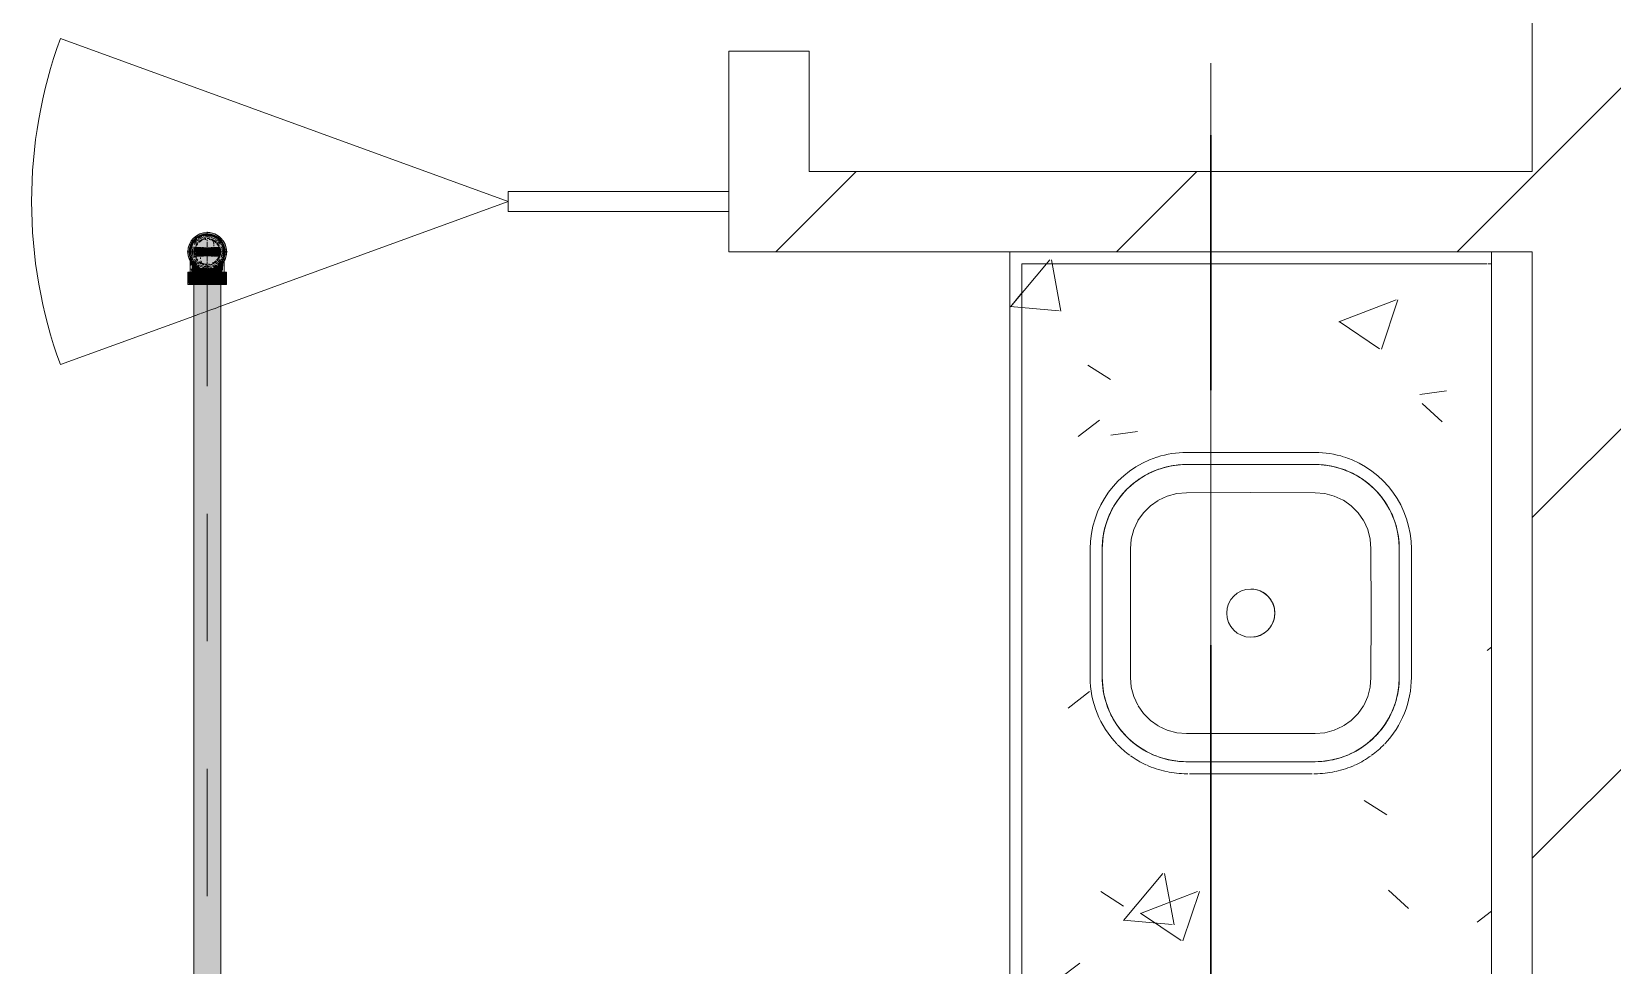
# Model space of a CAD drawing. Header units: millimetres. Extents: x -4000 to 187956, y -58990 to 162485.
# Drawn here: x 4031 to 6000, y 138562 to 139724 of the extents above; entities that cross this region are included whole.
import ezdxf

# ---------------------------------------------------------------- set-up
doc = ezdxf.new("R2010")
doc.units = ezdxf.units.MM
for name, pattern in [('Dash 1_16_', [317.5, 158.75, -158.75]), ('Grid Line', [2222.5, 1270, -317.5, 317.5, -317.5]), ('Grid Line 12_5mm', [2150, 1250, -300, 300, -300])]:
    doc.linetypes.add(name, pattern=pattern)
for name, color, linetype, lineweight in [('A-DOOR', 31, 'Continuous', 13), ('A-WALL', 113, 'Continuous', 13), ('A-WALL-PATT', 111, 'Continuous', 13), ('F-SPRN', 3, 'Continuous', 9), ('P-PIPE', 3, 'Continuous', 9), ('P-PIPE-CNTR', 3, 'Continuous', 9), ('P-SANR-FIXT', 6, 'Continuous', 9), ('S-GRID', 1, 'Continuous', 30)]:
    doc.layers.add(name, color=color, linetype=linetype, lineweight=lineweight)
pattern_1 = [(45, (0, 0), (-212.13203, 212.13203), [])]
pattern_2 = [(140, (138600.2, -5849.8), (63.7558, 728.7365), [76.2, -838.2]), (85, (138600.2, -5849.8), (-764.2276, -140.9716), [60.96, -670.56]), (190.451, (138605.5, -5789.06), (-700.4668, 587.77), [64.76, -712.36]), (136.184, (138397, -5849.8), (168.171, 1084.316), [114.3, -1257.3]), (186.636, (138411, -5759.4), (-989.71, 949.61), [97.14, -1068.54]), (81.184, (138397, -5849.8), (-989.701, 949.621), [91.44, -1005.84]), (111, (138447.8, -5748.2), (409.0606, 606.4579), [76.2, -838.2]), (56, (138447.8, -5748.2), (-736.753, 247.2083), [60.96, -670.56]), (161.451, (138481.9, -5697.65), (-327.6855, 853.6683), [64.76, -712.36]), (127.5, (138600.2, -5849.79), (-338.2201, 12.3547), [33.528, -628.904, 33.528, -1320.292]), (127.5, (138600.2, -5849.79), (-338.2201, 12.3547), [-695.96, -647.192, 33.528, -639.572]), (97.5, (138600.2, -5849.8), (-400.7221, 267.2789), [33.528, -354.584, 33.528, -870.204]), (97.5, (138600.2, -5849.8), (-400.7221, 267.2789), [-421.64, -613.664, 33.528, -223.012]), (57.5, (138600.2, -6076.35), (22.91534, 542.36333), [33.528, -220.472, 33.528, -1810.512]), (57.5, (138600.2, -6076.35), (22.91534, 542.36333), [-287.528, -758.952, 33.528, -1018.032]), (47.5, (138600.2, -6177.95), (-101.7071, 592.517), [33.528, -296.672, 33.528, -492.76, -746.76]), (47.5, (138600.2, -6177.95), (-101.7071, 592.517), [-856.488, 33.528, -713.232])]

# ---------------------------------------------------------------- blocks, each defined once
blk = doc.blocks.new('PLM-ClinicSink3Basin - PLM-ClinicSink3Basin-764687-FFS - TANG 1')
at = {"layer": 'P-SANR-FIXT'}
h = blk.add_hatch(dxfattribs=at)
h.set_pattern_fill('FP_38', color=256, style=0, pattern_type=2)
h.set_pattern_definition(pattern_2)
h.paths.add_polyline_path([(1200.1, 0), (1185.1, 0), (1185.1, -585), (-834.9, -585), (-834.9, 0), (-849.9, 0), (-849.9, -600), (1200.1, -600)])
h = blk.add_hatch(dxfattribs=at)
h.set_pattern_fill('FP_38', color=256, style=0, pattern_type=2)
h.set_pattern_definition(pattern_2)
h.paths.add_polyline_path([(1200.1, 0), (-849.9, 0), (-849.9, -600), (1200.1, -600)])
h.paths.add_polyline_path([(965.6, -380), (962, -407.2), (951.5, -432.5), (934.8, -454.2), (913.1, -470.9), (887.7, -481.4), (860.6, -485), (700.6, -485), (673.4, -481.4), (648.1, -470.9), (626.3, -454.2), (609.6, -432.5), (599.1, -407.2), (595.6, -380), (595.6, -220), (599.1, -192.8), (609.6, -167.5), (626.3, -145.8), (648.1, -129.1), (673.4, -118.6), (700.6, -115), (860.6, -115), (887.7, -118.6), (913.1, -129.1), (934.8, -145.8), (951.5, -167.5), (962, -192.8), (965.6, -220)])
h.paths.add_polyline_path([(297.8, -300), (294.9, -322.3), (286.3, -343.1), (272.6, -361), (254.7, -374.7), (233.9, -383.3), (211.6, -386.2), (189.3, -383.3), (168.5, -374.7), (150.6, -361), (136.9, -343.1), (128.3, -322.3), (125.4, -300), (128.3, -277.7), (136.9, -256.9), (150.6, -239), (168.5, -225.3), (189.3, -216.7), (211.6, -213.8), (233.9, -216.7), (254.7, -225.3), (272.6, -239), (286.3, -256.9), (294.9, -277.7)])
h.paths.add_polyline_path([(-215, -380), (-218.6, -407.2), (-229.1, -432.5), (-245.8, -454.2), (-267.5, -470.9), (-292.8, -481.4), (-320, -485), (-480, -485), (-507.2, -481.4), (-532.5, -470.9), (-554.2, -454.2), (-570.9, -432.5), (-581.4, -407.2), (-585, -380), (-585, -220), (-581.4, -192.8), (-570.9, -167.5), (-554.2, -145.8), (-532.5, -129.1), (-507.2, -118.6), (-480, -115), (-320, -115), (-292.8, -118.6), (-267.5, -129.1), (-245.8, -145.8), (-229.1, -167.5), (-218.6, -192.8), (-215, -220)])
for p, q in [((-849.9, -600), (-849.9, 0)), ((-849.9, 0), (-834.9, 0)), ((-834.9, 0), (-849.9, 0)), ((-849.9, 0), (-849.9, -600)), ((1200.1, 0), (-849.9, 0)), ((-849.9, 0), (-849.9, -600)), ((-849.9, -600), (-849.9, 0)), ((-849.9, 0), (1200.1, 0)), ((-834.9, -3.2), (-834.9, 0)), ((-834.9, 0), (-834.9, -3.2)), ((-834.9, -4.7), (-834.9, -3.3)), ((-834.9, -3.3), (-834.9, -4.7)), ((-834.9, -585), (-834.9, -6.1)), ((-834.9, -6.1), (-834.9, -585)), ((-480, -100), (-320, -100)), ((-320, -115), (-480, -115)), ((-480, -115), (-320, -115)), ((-320, -115), (-480, -115)), ((-600, -380), (-600, -220)), ((-585, -220), (-585, -380)), ((-585, -380), (-585, -220)), ((-585, -220), (-585, -380)), ((-215, -380), (-215, -220)), ((-215, -220), (-215, -380)), ((-215, -380), (-215, -220)), ((-200, -220), (-200, -221.6)), ((-200, -223.5), (-200, -376.5)), ((-200, -378.4), (-200, -380)), ((-480, -485), (-320, -485)), ((-320, -485), (-480, -485)), ((-480, -485), (-320, -485)), ((-320, -500), (-480, -500)), ((1184.1, -585), (-834.9, -585)), ((-834.9, -585), (1184.1, -585)), ((1200.1, -600), (-849.9, -600)), ((-849.9, -600), (1200.1, -600)), ((-849.9, -600), (1200.1, -600)), ((1200.1, -600), (-849.9, -600))]:
    blk.add_line(p, q, dxfattribs=at)
at = {"layer": 'P-SANR-FIXT', "flags": 128}
for points in [[(-480, -115), (-484.2, -115.1), (-488.4, -115.3), (-492.6, -115.8), (-496.7, -116.3), (-500.9, -117.1), (-505, -118), (-509, -119.1), (-512.4, -120.2)], [(-303.2, -116.4), (-306.3, -115.9), (-310.5, -115.4), (-314.7, -115.1), (-318.9, -115), (-320, -115)], [(-293.9, -118.3), (-298, -117.3), (-302.2, -116.5)], [(-542.7, -135.8), (-546, -138.4), (-549.2, -141.1), (-552.3, -143.9), (-554.2, -145.8)], [(-532.5, -129.1), (-535.8, -131), (-539.3, -133.3), (-541.7, -135.1)], [(-513, -120.3), (-517, -121.7), (-520.9, -123.3), (-524.7, -125), (-528.5, -126.9), (-532.2, -128.9)], [(-267.5, -129.1), (-270.5, -127.4), (-274.3, -125.5), (-278.1, -123.7), (-282, -122.1), (-285.9, -120.7), (-289.9, -119.4), (-292.8, -118.6)], [(-246.8, -144.7), (-249.9, -141.8), (-253.1, -139.1), (-256.4, -136.5), (-259.8, -134), (-263.3, -131.6), (-266.8, -129.4)], [(-555.3, -146.8), (-558.2, -149.9), (-560.9, -153.1), (-563.5, -156.4), (-564.2, -157.2)], [(-480, -150.3), (-492.2, -151.1), (-504, -154.2), (-514.8, -159.3)], [(-320, -150.3), (-400, -150), (-480, -150.3)], [(-285.1, -159.3), (-296, -154.2), (-307.8, -151.1), (-320, -150.3)], [(-235.8, -157.3), (-238.4, -154), (-241.1, -150.8), (-243.9, -147.7), (-245.8, -145.8)], [(-570.9, -167.5), (-572.6, -170.5), (-574.5, -174.3), (-576.3, -178.1), (-577.9, -182), (-579.3, -185.9), (-580.6, -189.9), (-581.4, -192.8)], [(-564.9, -158.3), (-566, -159.8), (-568.4, -163.3), (-570.6, -166.8)], [(-515.3, -159.6), (-525, -166.4), (-533.6, -175), (-540.5, -184.7)], [(-259.6, -184.7), (-266.4, -175), (-275, -166.4), (-284.7, -159.5)], [(-229.1, -167.5), (-231, -164.2), (-233.3, -160.7), (-235.1, -158.3)], [(-220.3, -187), (-221.7, -183), (-223.3, -179.1), (-225, -175.3), (-226.9, -171.5), (-228.9, -167.8)], [(-581.7, -193.9), (-582.7, -198), (-583.5, -202.2), (-584.1, -206.3), (-584.6, -210.5), (-584.9, -214.7), (-585, -218.9), (-585, -220)], [(-540.7, -185.1), (-545.8, -196), (-548.9, -207.8), (-549.7, -220)], [(-250.3, -220), (-251.1, -207.8), (-254.2, -196), (-259.3, -185.2)], [(-218.9, -191.8), (-219.1, -191), (-220.2, -187.6)], [(-215, -220), (-215.1, -215.8), (-215.3, -211.6), (-215.8, -207.4), (-216.3, -203.3), (-217.1, -199.1), (-218, -195), (-218.6, -192.8)], [(-549.7, -220), (-550, -300), (-549.7, -380)], [(-250.3, -380), (-250, -300), (-250.3, -220)], [(-585, -380), (-584.9, -384.2), (-584.7, -388.4), (-584.2, -392.6), (-583.7, -396.7), (-582.9, -400.9), (-582, -405), (-580.9, -409), (-579.8, -412.4)], [(-549.7, -380), (-548.9, -392.2), (-545.8, -404), (-540.7, -414.8)], [(-259.3, -414.9), (-254.2, -404), (-251.1, -392.2), (-250.3, -380)], [(-218.3, -406.1), (-217.3, -402), (-216.5, -397.8), (-215.9, -393.7), (-215.4, -389.5), (-215.1, -385.3), (-215, -381.1), (-215, -380)], [(-579.7, -413), (-578.3, -417), (-576.7, -420.9), (-575, -424.7), (-573.1, -428.5), (-571.1, -432.2)], [(-229.1, -432.5), (-227.4, -429.5), (-225.5, -425.7), (-223.7, -421.9), (-222.1, -418), (-220.7, -414.1), (-219.4, -410.1), (-218.6, -407.2)], [(-570.9, -432.5), (-569, -435.8), (-566.7, -439.3), (-564.9, -441.7)], [(-540.4, -415.3), (-533.6, -425), (-525, -433.6), (-515.3, -440.5)], [(-284.7, -440.4), (-275, -433.6), (-266.4, -425), (-259.5, -415.3)], [(-244.7, -453.2), (-241.8, -450.1), (-239.1, -446.9), (-236.5, -443.6), (-234, -440.2), (-231.6, -436.7), (-229.4, -433.2)], [(-564.2, -442.7), (-561.6, -446), (-558.9, -449.2), (-556.1, -452.3), (-554.2, -454.2)], [(-514.9, -440.7), (-504, -445.8), (-492.2, -448.9), (-480, -449.7)], [(-480, -449.7), (-400, -450), (-320, -449.7)], [(-320, -449.7), (-307.8, -448.9), (-296, -445.8), (-285.2, -440.7)], [(-553.2, -455.3), (-550.1, -458.2), (-546.9, -460.9), (-543.6, -463.5), (-540.2, -466), (-536.7, -468.4), (-533.2, -470.6)], [(-532.5, -470.9), (-529.5, -472.6), (-525.7, -474.5), (-521.9, -476.3), (-518, -477.9), (-514.1, -479.3), (-510.1, -480.6), (-507.2, -481.4)], [(-287, -479.7), (-283, -478.3), (-279.1, -476.7), (-275.3, -475), (-271.5, -473.1), (-267.8, -471.1)], [(-267.5, -470.9), (-264.2, -469), (-260.7, -466.7), (-258.3, -464.9)], [(-257.3, -464.2), (-254, -461.6), (-250.8, -458.9), (-247.7, -456.1), (-245.8, -454.2)], [(-506.1, -481.7), (-502, -482.7), (-497.8, -483.5), (-493.7, -484.1), (-489.5, -484.6), (-485.3, -484.9), (-481.1, -485), (-480, -485)], [(-320, -485), (-315.8, -484.9), (-311.6, -484.7), (-307.4, -484.2), (-303.4, -483.7)], [(-303.3, -483.7), (-299.1, -482.9), (-295, -482), (-291, -480.9), (-287.6, -479.8)]]:
    blk.add_lwpolyline(points, dxfattribs=at)
at = {"layer": 'P-SANR-FIXT'}
for centre, radius, start, end in [((-480, -220), 120, 90, 162), ((-480, -220), 105, 90, 180), ((-480, -220), 105, 90, 180), ((-480, -220), 105, 90, 106.6513), ((-320, -220), 120, 46.3092, 90), ((-320, -220), 105, 73.3487, 90), ((-320, -220), 105, 0, 90), ((-320, -220), 105, 0, 90), ((-480, -220), 105, 123.4073, 129.6198), ((-480, -220), 105, 112.0128, 123.4073), ((-480, -220), 105, 106.6513, 112.0128), ((-320, -220), 105, 67.9872, 73.3487), ((-320, -220), 105, 56.5927, 67.9872), ((-320, -220), 105, 50.3802, 56.5927), ((-320, -220), 120, 36, 45.9377), ((-480, -220), 105, 140.3802, 146.5927), ((-480, -220), 105, 129.6198, 140.3802), ((-320, -220), 105, 39.6198, 50.3802), ((-320, -220), 105, 33.4073, 39.6198), ((-320, -220), 120, 24.9997, 35.5978), ((-480, -220), 105, 146.5927, 157.9872), ((-320, -220), 105, 22.0128, 33.4073), ((-320, -220), 120, 12.307, 24.5763), ((-480, -220), 120, 162.3404, 180), ((-480, -220), 105, 163.3487, 180), ((-480, -220), 105, 157.9872, 163.3487), ((-320, -220), 105, 16.6513, 22.0128), ((-320, -220), 105, 360, 16.6513), ((-320, -220), 120, 0, 11.9063), ((-400, -300), 30, 0, 180), ((-400, -300), 30, 360, 180), ((-400, -300), 30, 180, 360), ((-400, -300), 30, 180, 360), ((-480, -380), 120, 180, 197.6596), ((-480, -380), 105, 180, 196.6513), ((-480, -380), 105, 180, 270), ((-480, -380), 105, 180, 270), ((-320, -380), 105, 270, 0), ((-320, -380), 105, 270, 0), ((-320, -380), 105, 343.3487, 360), ((-320, -380), 120, 348.0937, 0), ((-480, -380), 105, 196.6513, 202.0128), ((-320, -380), 105, 337.9872, 343.3487), ((-320, -380), 120, 335.4237, 347.693), ((-480, -380), 120, 198, 270), ((-480, -380), 105, 202.0128, 213.4073), ((-320, -380), 105, 326.5927, 337.9872), ((-320, -380), 120, 324.4022, 335.0003), ((-480, -380), 105, 213.4073, 219.6198), ((-480, -380), 105, 219.6198, 230.3802), ((-320, -380), 105, 309.6198, 320.3802), ((-320, -380), 105, 320.3802, 326.5927), ((-320, -380), 120, 314.0623, 324), ((-480, -380), 105, 230.3802, 236.5927), ((-480, -380), 105, 236.5927, 247.9872), ((-320, -380), 120, 270, 313.6908), ((-320, -380), 105, 292.0128, 303.4073), ((-320, -380), 105, 303.4073, 309.6198), ((-480, -380), 105, 247.9872, 253.3487), ((-480, -380), 105, 253.3487, 270), ((-320, -380), 105, 270, 286.6513), ((-320, -380), 105, 286.6513, 292.0128)]:
    blk.add_arc(centre, radius, start, end, dxfattribs=at)
blk = doc.blocks.new('cua wc - 600 x 2000mm-V901-FFS - TANG 1')
at = {"layer": 'A-DOOR', "color": 5, "lineweight": 15}
for p, q in [((457.5, 0), (-100.3, 203)), ((457.5, 0), (99.4, -130.3)), ((66, -142.5), (-100.3, -203))]:
    blk.add_line(p, q, dxfattribs=at)
at = {"layer": 'A-DOOR', "color": 192, "lineweight": 15}
for p, q in [((82.7, -136.4), (78.4, -138)), ((87, -134.9), (82.7, -136.4)), ((91, -133.4), (87, -134.8)), ((94.5, -132.1), (91.1, -133.4)), ((97.2, -131.2), (94.5, -132.1)), ((98.8, -130.5), (97.2, -131.1)), ((68.2, -141.7), (66.6, -142.3)), ((70.9, -140.7), (68.3, -141.7)), ((73.5, -139.8), (70.9, -140.7)), ((78.3, -138), (74.4, -139.4))]:
    blk.add_line(p, q, dxfattribs=at)
at = {"layer": 'A-DOOR', "color": 5, "lineweight": 15}
blk.add_arc((457.5, 0), 593.6, 160, 200, dxfattribs=at)
blk = doc.blocks.new('CMF2_NHAXUONG_A_rvt-1-FFS - TANG 1')
at = {"layer": 'A-WALL-PATT', "lineweight": 9}
h = blk.add_hatch(dxfattribs=at)
h.set_pattern_fill('FP_12', color=250, style=0, pattern_type=2)
h.set_pattern_definition(pattern_1)
h.paths.add_polyline_path([(6100.2, 136000), (6100.2, 139800), (5900.2, 139800), (5900.2, 136000)])
h = blk.add_hatch(dxfattribs=at)
h.set_pattern_fill('FP_12', color=250, style=0, pattern_type=2)
h.set_pattern_definition(pattern_1)
h.paths.add_polyline_path([(4999.8, 139450.1), (4999.8, 139700), (4899.8, 139700), (4899.8, 139450.1)])
h = blk.add_hatch(dxfattribs=at)
h.set_pattern_fill('FP_12', color=250, style=0, pattern_type=2)
h.set_pattern_definition(pattern_1)
h.paths.add_polyline_path([(4999.8, 139450.1), (5900.2, 139450.1), (5900.2, 139550.1), (4999.8, 139550.1)])
at = {"layer": 'A-WALL', "color": 50, "lineweight": 15}
for p, q in [((5900.2, 139800), (5900.2, 139550.1)), ((4899.8, 139700), (4899.8, 139450.1)), ((4999.8, 139700), (4899.8, 139700)), ((4999.8, 139550.1), (4999.8, 139700)), ((5900.2, 139550.1), (4999.8, 139550.1)), ((4624.8, 139525.1), (4899.8, 139525.1)), ((4624.8, 139525.1), (4624.8, 139500.1)), ((4899.8, 139500.1), (4624.8, 139500.1)), ((4899.8, 139450.1), (4999.8, 139450.1)), ((4999.8, 139450.1), (5900.2, 139450.1)), ((5900.2, 139450.1), (5900.2, 137397.6))]:
    blk.add_line(p, q, dxfattribs=at)
at = {"layer": 'A-WALL', "color": 35, "lineweight": 15}
for p, q in [((4899.8, 139525.1), (4624.8, 139525.1)), ((4624.8, 139500.1), (4624.8, 139525.1)), ((4899.8, 139500.1), (4899.8, 139525.1)), ((4624.8, 139500.1), (4899.8, 139500.1))]:
    blk.add_line(p, q, dxfattribs=at)
at = {"layer": 'A-WALL', "color": 53, "lineweight": 15}
blk.add_line((4899.8, 139525.1), (4899.8, 139500.1), dxfattribs=at)
at = {"layer": 'S-GRID', "linetype": 'Grid Line 12_5mm', "lineweight": 9}
blk.add_line((5500, 161185.2), (5500, -16487.4), dxfattribs=at)
at = {"layer": 'A-DOOR', "color": 250, "lineweight": 9}
blk.add_blockref('cua wc - 600 x 2000mm-V901-FFS - TANG 1', (4167.3, 139512.6), dxfattribs=at)
at = {"layer": 'P-SANR-FIXT', "color": 250, "lineweight": 9, "rotation": 269.9999999999995}
blk.add_blockref('PLM-ClinicSink3Basin - PLM-ClinicSink3Basin-764687-FFS - TANG 1', (5849.8, 138600.2), dxfattribs=at)
blk = doc.blocks.new('Sprinkler_Up - DN20-V193-FFS - TANG 1')
at = {"layer": 'F-SPRN', "transparency": 33554534}
for points in [[(-22.2, 0), (-3.9, 0.7), (-1.7, 2.9), (-1.2, 3.5), (-0.6, 4), (0.6, 4), (1.2, 3.5), (1.7, 2.9), (4.6, 0), (22.2, 0), (18, 13.1), (6.9, 21.2), (-6.9, 21.2), (-18, 13.1), (-20.5, 5.2)], [(3.4, -21.2), (6.9, -21.2), (18, -13.1), (22.2, 0), (3.9, -0.7), (1.7, -2.9), (1.2, -3.5), (0.6, -4), (-0.6, -4), (-1.2, -3.5), (-1.7, -2.9), (-4.6, 0), (-22.2, 0), (-18, -13.1), (-6.9, -21.2), (0, -21.2)], [(0, -16.7), (4.3, -16.1), (11.8, -11.8), (16.1, -4.3), (15, 6.3), (11.8, 11.8), (8.3, 14.4), (0, 16.7), (-4.3, 16.1), (-11.8, 11.8), (-16.1, 4.3), (-16.1, -4.3), (-11.8, -11.8), (-8.3, -14.4)], [(0, -15.6), (7.8, -13.5), (13.5, -7.8), (15.1, -4), (14.1, 6.3), (13.5, 7.8), (7.8, 13.5), (0, 15.6), (-7.8, 13.5), (-11, 11), (-15.1, 4), (-15.1, -4), (-9.2, -12.4), (-7.8, -13.5)], [(-10.9, -5.5), (-10.9, 5.4), (-14.5, 5.4), (-14.5, -5.5)], [(-10.9, -5.5), (-7.7, -5.5), (-7.7, 5.4), (-10.9, 5.4)], [(0, -5.5), (0, 5.4), (-7.7, 5.4), (-7.7, -5.5)], [(5.7, 0), (2.9, 4.9), (-2.9, 4.9), (-5.7, 0), (0, 0)], [(2.9, -4.9), (5.7, 0), (-5.7, 0), (-2.9, -4.9)], [(0, 0), (4.6, 0), (0, 4.6), (-4.6, 0)], [(0, -4.6), (4.6, 0), (-4.6, 0)], [(0, -2.6), (1.3, 0), (-1.8, 0)], [(-1.3, 0), (1.8, 0), (0, 2.6)], [(7.7, -5.5), (7.7, 5.4), (0, 5.4), (0, -5.5)], [(10.9, -5.5), (10.9, 5.4), (7.7, 5.4), (7.7, -5.5)], [(14.5, -5.5), (14.5, 5.4), (10.9, 5.4), (10.9, -5.5)]]:
    blk.add_hatch(color=1, dxfattribs=at).paths.add_polyline_path(points)
at = {"layer": 'F-SPRN', "color": 1}
for p, q in [((-11.5, 5.4), (-14.5, 5.4)), ((-14.5, 5.4), (-11.3, 5.4)), ((-14.5, 5.4), (-14.5, 3.7)), ((-14.5, 3.3), (-14.5, 0)), ((-11.5, 5.4), (-11.5, 4)), ((-10.9, 1.9), (-10.9, 3.6)), ((-10.8, 5.4), (-9.2, 5.4)), ((-8.1, 5.4), (-10.8, 5.4)), ((-8.1, 5.4), (-8.1, 2.8)), ((-8.1, 2.5), (-8.1, 0.7)), ((-7.7, 4.8), (-7.7, 2.7)), ((-7.7, 4.8), (-7.7, 2.7)), ((-7.7, 2.1), (-7.7, 0.5)), ((-7.7, 2.1), (-7.7, 0.5)), ((-6.7, 5.4), (-4.7, 5.4)), ((-5.8, 3.8), (-5.8, 2.2)), ((-2.1, 0), (-2.1, 0)), ((-2.1, 0), (-2.1, -0.1)), ((0, 2.1), (-0.1, 2.1)), ((2.1, 0), (2.1, 0.1)), ((2.1, 0), (2.1, 0)), ((4.7, 5.4), (6.5, 5.4)), ((7.7, 5.4), (10.8, 5.4)), ((7.7, 5.2), (7.7, 2.7)), ((7.7, 5.2), (7.7, 2.7)), ((7.7, 2.3), (7.7, 0.5)), ((7.7, 2.3), (7.7, 0.5)), ((10.8, 5.4), (8.1, 5.4)), ((8.1, 5.4), (8.1, 2.8)), ((8.1, 2.5), (8.1, 0.4)), ((10.9, 5.4), (14.5, 5.4)), ((10.9, 3.6), (10.9, 0.2)), ((14.5, 5.4), (11.5, 5.4)), ((11.5, 5.4), (11.5, 4)), ((11.5, 3), (11.5, 0.2)), ((14.5, 5.4), (14.5, -5.5)), ((-14.5, -1.3), (-14.5, -3.7)), ((-11.1, -5.5), (-14.5, -5.5)), ((-14.5, -5.5), (-11.5, -5.5)), ((-10.9, -2.6), (-10.9, -1.3)), ((-10.8, -5.5), (-8.1, -5.5)), ((-7.8, -5.5), (-10.8, -5.5)), ((-8.1, -4.2), (-8.1, -5.5)), ((-7.7, -2.7), (-7.7, -4)), ((-7.7, -2.7), (-7.7, -4)), ((-7, -5.5), (-5.8, -5.5)), ((-4.8, -5.5), (-7, -5.5)), ((-5.8, -2.3), (-5.8, -3.8)), ((-2.1, -0.3), (-2, -0.4)), ((-2, -0.4), (-2, -0.5)), ((-2, -0.5), (-2, -0.6)), ((-2, -0.6), (-2, -0.7)), ((-2, -0.7), (-1.9, -0.7)), ((-1.9, -0.7), (-1.9, -0.8)), ((-1.9, -0.8), (-1.9, -0.9)), ((-1.9, -0.9), (-1.8, -1)), ((-1.8, -1), (-1.8, -1.1)), ((-1.8, -1), (-1.8, -1)), ((-1.8, -1.1), (-1.7, -1.2)), ((-1.7, -1.2), (-1.6, -1.3)), ((-1.7, -1.2), (-1.7, -1.2)), ((-1.6, -1.3), (-1.6, -1.4)), ((-1.6, -1.4), (-1.5, -1.4)), ((-1.5, -1.4), (-1.4, -1.5)), ((-1.4, -1.5), (-1.3, -1.6)), ((-1.4, -1.5), (-1.4, -1.5)), ((-1.3, -1.6), (-1.3, -1.7)), ((-1.3, -1.7), (-1.2, -1.7)), ((-1.2, -1.7), (-1.1, -1.7)), ((-1.1, -1.7), (-1.1, -1.8)), ((-1.1, -1.8), (-1, -1.8)), ((-1, -1.8), (-0.9, -1.9)), ((-0.9, -1.9), (-0.8, -1.9)), ((-0.8, -1.9), (-0.7, -2)), ((-0.8, -1.9), (-0.8, -1.9)), ((-0.7, -2), (-0.6, -2)), ((-0.6, -2), (-0.5, -2)), ((-0.5, -2), (-0.4, -2)), ((-0.4, -2), (-0.3, -2.1)), ((-0.4, -2), (-0.4, -2)), ((-0.3, -2.1), (-0.2, -2.1)), ((-0.2, -2.1), (-0.1, -2.1)), ((-0.1, -2.1), (0, -2.1)), ((0, -2.1), (0.1, -2.1)), ((0.1, -2.1), (0.2, -2.1)), ((0.1, -2.1), (0.1, -2.1)), ((0.2, -2.1), (0.3, -2.1)), ((0.3, -2.1), (0.4, -2)), ((0.4, -2), (0.5, -2)), ((0.5, -2), (0.6, -2)), ((0.6, -2), (0.7, -2)), ((0.6, -2), (0.6, -2)), ((0.7, -2), (0.8, -1.9)), ((0.8, -1.9), (0.9, -1.9)), ((0.9, -1.9), (1, -1.8)), ((0.9, -1.9), (0.9, -1.9)), ((1, -1.8), (1.1, -1.8)), ((1.1, -1.8), (1.2, -1.7)), ((1.2, -1.7), (1.3, -1.6)), ((1.2, -1.7), (1.2, -1.7)), ((1.3, -1.6), (1.4, -1.6)), ((1.4, -1.5), (1.5, -1.5)), ((1.4, -1.6), (1.4, -1.5)), ((1.5, -1.4), (1.6, -1.3)), ((1.5, -1.5), (1.5, -1.4)), ((1.6, -1.3), (1.7, -1.2)), ((1.6, -1.3), (1.6, -1.3)), ((1.7, -1.1), (1.8, -1.1)), ((1.7, -1.2), (1.7, -1.1)), ((1.8, -1), (1.9, -0.9)), ((1.8, -1.1), (1.8, -1)), ((1.9, -0.8), (2, -0.7)), ((1.9, -0.8), (1.9, -0.8)), ((1.9, -0.9), (1.9, -0.8)), ((2, -0.4), (2.1, -0.3)), ((2, -0.5), (2, -0.4)), ((2, -0.5), (2, -0.5)), ((2, -0.6), (2, -0.5)), ((2, -0.7), (2, -0.6)), ((2.1, -0.1), (2.1, 0)), ((2.1, -0.2), (2.1, -0.1)), ((2.1, -0.3), (2.1, -0.2)), ((7, -5.5), (4.8, -5.5)), ((5.8, -2.2), (5.8, -3.8)), ((5.8, -5.5), (7, -5.5)), ((7.7, -0.5), (7.7, -2.3)), ((7.7, -0.5), (7.7, -2.3)), ((7.7, -2.7), (7.7, -5.4)), ((7.7, -2.7), (7.7, -5.4)), ((10.8, -5.5), (7.7, -5.5)), ((8.1, -0.4), (8.1, -2.5)), ((8.1, -2.8), (8.1, -5.5)), ((8.1, -5.5), (10.8, -5.5)), ((10.9, -0.2), (10.9, -3.6)), ((14.5, -5.5), (10.9, -5.5)), ((11.5, -0.2), (11.5, -3)), ((11.5, -4), (11.5, -5.5)), ((11.5, -5.5), (14.5, -5.5))]:
    blk.add_line(p, q, dxfattribs=at)
at = {"layer": 'F-SPRN', "color": 1, "flags": 128}
for points in [[(-0.6, 2), (-0.7, 2), (-0.8, 1.9), (-0.9, 1.9), (-0.9, 1.9), (-1, 1.8), (-1.1, 1.8), (-1.2, 1.7), (-1.2, 1.7), (-1.3, 1.6), (-1.4, 1.6), (-1.4, 1.5), (-1.5, 1.5), (-1.5, 1.4), (-1.6, 1.3), (-1.6, 1.3), (-1.7, 1.2), (-1.7, 1.1), (-1.8, 1.1), (-1.8, 1), (-1.9, 0.9), (-1.9, 0.8), (-1.9, 0.8), (-2, 0.7), (-2, 0.6), (-2, 0.5), (-2, 0.5), (-2, 0.4), (-2.1, 0.3), (-2.1, 0.2), (-2.1, 0.1), (-2.1, 0)], [(-0.5, 2), (-0.6, 2), (-0.6, 2)], [(-0.1, 2.1), (-0.1, 2.1), (-0.2, 2.1), (-0.3, 2.1), (-0.4, 2), (-0.5, 2)], [(2.1, 0.1), (2.1, 0.2), (2.1, 0.2), (2.1, 0.3), (2, 0.4), (2, 0.5), (2, 0.6), (2, 0.7), (1.9, 0.7), (1.9, 0.8), (1.9, 0.9), (1.8, 1), (1.8, 1), (1.8, 1.1), (1.7, 1.2), (1.7, 1.2), (1.6, 1.3), (1.6, 1.4), (1.5, 1.4), (1.4, 1.5), (1.4, 1.5), (1.3, 1.6), (1.3, 1.7), (1.2, 1.7), (1.1, 1.7), (1.1, 1.8), (1, 1.8), (0.9, 1.9), (0.8, 1.9), (0.8, 1.9), (0.7, 2), (0.6, 2), (0.5, 2), (0.4, 2), (0.4, 2), (0.3, 2.1), (0.2, 2.1), (0.1, 2.1), (0, 2.1)], [(-2.1, -0.1), (-2.1, -0.2), (-2.1, -0.2), (-2.1, -0.3)]]:
    blk.add_lwpolyline(points, dxfattribs=at)
at = {"layer": 'F-SPRN', "color": 1}
for radius, start, end in [(22.2, 360, 180), (21.9, 108.2621, 125.7507), (21.9, 99.348, 107.901), (21.9, 90.145, 98.8503), (21.9, 72.5583, 89.4624), (21.9, 54.2493, 71.7379), (21.9, 165.6773, 179.2615), (21.9, 144.7698, 162.401), (21.9, 126.6942, 143.2701), (16.7, 167.6802, 180), (16.7, 167.6802, 180), (16.7, 157.6142, 164.9693), (16.7, 157.6142, 164.9693), (15.6, 166.4265, 180), (15.6, 166.4265, 180), (15.6, 156.3845, 165), (15.6, 156.3845, 165), (16.7, 136.7213, 149.931), (16.7, 136.7213, 149.931), (15.6, 150.9409, 156.0102), (15.6, 150.9409, 156.0102), (15.6, 138.4214, 150), (15.6, 138.4214, 150), (16.7, 121.4181, 130.5751), (16.7, 121.4181, 130.5751), (15.6, 120.5262, 133.2078), (15.6, 120.5262, 133.2078), (16.7, 106.5995, 120), (16.7, 106.5995, 120), (15.6, 114.4363, 119.9813), (15.6, 114.4363, 119.9813), (4.63, 155.7832, 180), (4.63, 155.7832, 180), (16.7, 96.4143, 105), (16.7, 96.4143, 105), (4.63, 109.0192, 138.2703), (4.63, 109.0192, 138.2703), (15.6, 95.5762, 100.6843), (15.6, 95.5762, 100.6843), (2.56, 109.0192, 168.8278), (2.56, 109.0192, 168.8278), (2.04, 109.0192, 180), (16.7, 83.0684, 90), (16.7, 83.0684, 90), (4.63, 17.9592, 90), (4.63, 17.9592, 90), (3.81, 57.0577, 90), (2.56, 14.5599, 90), (2.56, 14.5599, 90), (2.04, 10.4703, 90), (15.6, 75.573, 80.5892), (15.6, 75.573, 80.5892), (3.81, 16.1605, 43.8358), (15.6, 67.5614, 74.5481), (15.6, 67.5614, 74.5481), (16.7, 60, 75), (16.7, 60, 75), (15.6, 60.0187, 65.5637), (15.6, 60.0187, 65.5637), (15.6, 46.7922, 60), (15.6, 46.7922, 60), (16.7, 49.4249, 58.5819), (16.7, 49.4249, 58.5819), (15.6, 30, 41.5786), (15.6, 30, 41.5786), (16.7, 30, 43.2787), (16.7, 30, 43.2787), (21.9, 36.7299, 53.3058), (15.6, 23.9898, 29.5646), (15.6, 23.9898, 29.5646), (15.6, 15, 23.6155), (15.6, 15, 23.6155), (15.6, 360, 13.6618), (15.6, 0, 13.6618), (16.7, 15, 22.3858), (16.7, 15, 22.3858), (16.7, 360, 12.3198), (16.7, 0, 12.3198), (21.9, 17.599, 35.2302), (21.9, 0.7385, 14.3227), (22.2, 180, 360), (21.9, 180.7385, 194.3227), (21.9, 195.1849, 215.2302), (21.9, 216.7299, 233.3058), (16.7, 180, 192.3198), (16.7, 180, 192.3198), (16.7, 195.0307, 204.6121), (16.7, 195.0307, 204.6121), (15.6, 181.9082, 193.6618), (15.6, 181.9082, 193.6618), (15.6, 197.3339, 209.5646), (15.6, 197.3339, 209.5646), (16.7, 210.069, 223.2787), (16.7, 210.069, 223.2787), (15.6, 212.5472, 221.5786), (15.6, 212.5472, 221.5786), (21.9, 234.2493, 251.7379), (16.7, 229.4249, 236.2972), (16.7, 229.4249, 236.2972), (15.6, 233.795, 240), (15.6, 233.795, 240), (16.7, 236.2972, 240), (16.7, 236.2972, 240), (16.7, 240, 255), (16.7, 240, 255), (15.6, 240.0187, 254.5481), (15.6, 240.0187, 254.5481), (4.63, 197.9592, 0), (4.63, 197.9592, 360), (15.6, 255, 267.64), (15.6, 255, 267.64), (3.81, 196.1605, 360), (2.56, 191.1677, 270), (2.56, 191.1677, 270), (2.04, 190.4703, 270), (16.7, 263.0684, 270), (16.7, 263.0684, 270), (2.04, 270, 0), (2.56, 270, 0), (2.56, 270, 360), (15.6, 275.5762, 280.6843), (15.6, 275.5762, 280.6843), (16.7, 276.4143, 285), (16.7, 276.4143, 285), (16.7, 286.5995, 300), (16.7, 286.5995, 300), (15.6, 294.4363, 299.9813), (15.6, 294.4363, 299.9813), (21.9, 288.2621, 305.7507), (15.6, 300, 313.2078), (15.6, 300, 313.2078), (16.7, 301.4181, 310.5751), (16.7, 301.4181, 310.5751), (15.6, 318.4214, 330), (15.6, 318.4214, 330), (16.7, 316.7213, 330), (16.7, 316.7213, 330), (21.9, 306.6942, 323.2701), (15.6, 330.4354, 345), (15.6, 330.4354, 336.3845), (15.6, 339.6139, 345), (15.6, 346.3382, 360), (15.6, 346.3382, 360), (16.7, 335.3879, 345), (16.7, 335.3879, 345), (16.7, 347.6802, 360), (16.7, 347.6802, 360), (21.9, 324.7698, 344.8151), (21.9, 345.6773, 359.2615), (21.9, 252.5583, 269.4624), (21.9, 270.145, 278.8503), (21.9, 279.348, 287.901)]:
    blk.add_arc((0, 0), radius, start, end, dxfattribs=at)
blk = doc.blocks.new('Steel_Elbow_Threaded_HoaPhat - Standard-V194-FFS - TANG 1')
at = {"layer": 'P-PIPE', "lineweight": 13, "transparency": 33554534}
for points in [[(4250, 139426), (4256.2, 139426.8), (4262.1, 139429.2), (4267.1, 139433), (4270.9, 139438), (4273.3, 139443.8), (4274.1, 139450.1), (4273.3, 139456.4), (4270.9, 139462.1), (4267.1, 139467.1), (4262.1, 139471), (4256.2, 139473.4), (4250, 139474.2), (4243.8, 139473.4), (4237.9, 139471), (4233, 139467.1), (4229.1, 139462.1), (4226.7, 139456.3), (4225.9, 139450.1), (4226.7, 139443.8), (4229.1, 139438), (4233, 139433), (4240.8, 139428), (4243.8, 139426.8)], [(4240.8, 139409.5), (4250, 139409.5), (4250, 139424.7), (4225.9, 139424.7), (4226.7, 139409.5), (4237.9, 139409.5)], [(4274.1, 139409.5), (4273.3, 139424.7), (4250, 139424.7), (4250, 139409.5), (4273.3, 139409.5)]]:
    blk.add_hatch(color=1, dxfattribs=at).paths.add_polyline_path(points)
h = blk.add_hatch(color=1, dxfattribs=at)
h.paths.add_polyline_path([(4233.1, 139434.9), (4230.5, 139439.5), (4231.4, 139435.6)])
h.paths.add_polyline_path([(4242.8, 139424.7), (4250, 139424.7), (4250, 139428.9), (4242.8, 139430.2), (4244.1, 139428.3), (4236.6, 139433), (4232.6, 139437.1), (4233.8, 139431.9), (4231.4, 139435.6), (4229.1, 139441.6), (4229.4, 139433), (4230.5, 139433.3), (4230.6, 139429.2), (4229.3, 139428.9), (4230.4, 139424.7), (4240.8, 139424.7)])
h = blk.add_hatch(color=1, dxfattribs=at)
h.paths.add_polyline_path([(4257.2, 139430.2), (4259.7, 139430.2), (4255.9, 139428.3)])
h.paths.add_polyline_path([(4268.3, 139424.7), (4269.7, 139428.5), (4269.9, 139435.9), (4270.2, 139440), (4268.8, 139439.5), (4262.8, 139432.6), (4257.2, 139430.2), (4250, 139428.9), (4250, 139424.7), (4266, 139424.7)])
h.paths.add_polyline_path([(4265.7, 139433.4), (4266.1, 139435.6), (4268.2, 139436.4)])
at = {"layer": 'P-PIPE', "color": 20, "lineweight": 13}
for p, q in [((4234.7, 139464.7), (4235.3, 139465.3)), ((4235.3, 139465.3), (4235.9, 139465.8)), ((4235.9, 139465.8), (4236.5, 139466.4)), ((4236.5, 139466.4), (4237.2, 139466.9)), ((4237.2, 139466.9), (4237.9, 139467.4)), ((4237.9, 139467.4), (4238.6, 139467.9)), ((4238.6, 139467.9), (4239.3, 139468.3)), ((4239.3, 139468.3), (4240, 139468.7)), ((4240, 139468.7), (4240.8, 139469.1)), ((4240.8, 139469.1), (4241.6, 139469.5)), ((4241.6, 139469.5), (4242.3, 139469.8)), ((4242.3, 139469.8), (4243.1, 139470.1)), ((4244.8, 139470.6), (4245.6, 139470.8)), ((4245.6, 139470.8), (4246.4, 139470.9)), ((4248.1, 139471.1), (4248.9, 139471.2)), ((4248.9, 139471.2), (4249.8, 139471.2)), ((4249.8, 139471.2), (4250, 139471.2)), ((4250, 139471.2), (4250.8, 139471.2)), ((4250.8, 139471.2), (4251.7, 139471.2)), ((4251.7, 139471.2), (4252.5, 139471.1)), ((4252.5, 139471.1), (4253.4, 139471)), ((4253.4, 139471), (4254.2, 139470.8)), ((4254.2, 139470.8), (4255, 139470.6)), ((4256.7, 139470.2), (4257.5, 139469.9)), ((4257.5, 139469.9), (4258.2, 139469.6)), ((4258.2, 139469.6), (4259, 139469.2)), ((4259, 139469.2), (4259.8, 139468.8)), ((4261.2, 139468), (4261.9, 139467.5)), ((4263.3, 139466.5), (4263.9, 139466)), ((4263.9, 139466), (4264.6, 139465.4)), ((4264.6, 139465.4), (4265.2, 139464.8)), ((4228.9, 139451.8), (4229, 139452.6)), ((4228.9, 139450.9), (4228.9, 139451.8)), ((4228.9, 139450.1), (4228.9, 139450.9)), ((4228.9, 139450.1), (4228.9, 139450.1)), ((4228.9, 139450), (4228.9, 139450.1)), ((4228.9, 139449.9), (4228.9, 139450)), ((4228.9, 139449.7), (4228.9, 139449.9)), ((4228.9, 139449), (4228.9, 139449.3)), ((4228.9, 139448.7), (4228.9, 139449)), ((4228.9, 139448.4), (4228.9, 139448.7)), ((4228.9, 139447.1), (4228.9, 139447.5)), ((4228.9, 139446.6), (4228.9, 139447.1)), ((4228.9, 139446.1), (4228.9, 139446.6)), ((4229, 139452.6), (4229.1, 139453.5)), ((4229.1, 139453.5), (4229.3, 139454.3)), ((4229.3, 139454.3), (4229.5, 139455.1)), ((4229.5, 139455.1), (4229.7, 139455.9)), ((4229.7, 139455.9), (4229.9, 139456.7)), ((4229.9, 139456.7), (4230.2, 139457.5)), ((4230.2, 139457.5), (4230.5, 139458.3)), ((4230.5, 139458.3), (4230.9, 139459.1)), ((4230.9, 139459.1), (4231.2, 139459.9)), ((4232.1, 139461.3), (4232.5, 139462)), ((4232.5, 139462), (4233, 139462.7)), ((4233, 139462.7), (4233.6, 139463.4)), ((4233.6, 139463.4), (4234.1, 139464)), ((4234.1, 139464), (4234.7, 139464.7)), ((4265.2, 139464.8), (4265.8, 139464.2)), ((4265.8, 139464.2), (4266.3, 139463.6)), ((4266.3, 139463.6), (4266.8, 139462.9)), ((4266.8, 139462.9), (4267.3, 139462.2)), ((4267.3, 139462.2), (4267.8, 139461.5)), ((4267.8, 139461.5), (4268.2, 139460.8)), ((4268.2, 139460.8), (4268.7, 139460.1)), ((4268.7, 139460.1), (4269, 139459.3)), ((4269, 139459.3), (4269.4, 139458.5)), ((4269.4, 139458.5), (4269.7, 139457.8)), ((4269.7, 139457.8), (4270, 139457)), ((4270, 139457), (4270.3, 139456.2)), ((4270.3, 139456.2), (4270.5, 139455.3)), ((4270.5, 139455.3), (4270.7, 139454.5)), ((4270.7, 139454.5), (4270.8, 139453.7)), ((4270.8, 139453.7), (4271, 139452.8)), ((4271, 139452.8), (4271.1, 139452)), ((4271.1, 139452), (4271.1, 139451.2)), ((4271.1, 139451.2), (4271.2, 139450.3)), ((4271.2, 139450.3), (4271.2, 139450.1)), ((4271.2, 139450.1), (4271.2, 139450.1)), ((4271.2, 139450.1), (4271.2, 139450)), ((4271.2, 139450), (4271.2, 139449.9)), ((4271.2, 139449.9), (4271.2, 139449.8)), ((4271.2, 139449.8), (4271.2, 139449.6)), ((4271.2, 139449.1), (4271.2, 139448.8)), ((4271.2, 139448.8), (4271.2, 139448.5)), ((4271.2, 139448.5), (4271.2, 139448.1)), ((4271.2, 139447.2), (4271.2, 139446.7)), ((4271.2, 139446.7), (4271.2, 139446.2)), ((4228.9, 139444.3), (4228.9, 139444.9)), ((4228.9, 139443.6), (4228.9, 139444.3)), ((4228.9, 139442.9), (4228.9, 139443.6)), ((4228.9, 139442.2), (4228.9, 139442.9)), ((4228.9, 139439), (4228.9, 139439.8)), ((4228.9, 139438.2), (4228.9, 139439)), ((4271.2, 139445.1), (4271.2, 139444.4)), ((4271.2, 139444.4), (4271.2, 139443.8)), ((4271.2, 139443.8), (4271.2, 139443.1)), ((4271.2, 139439.2), (4271.2, 139438.4)), ((4225.9, 139424.7), (4225.9, 139409.5)), ((4230.3, 139424.7), (4225.9, 139424.7)), ((4250, 139424.7), (4225.9, 139424.7)), ((4225.9, 139409.5), (4233, 139409.5)), ((4225.9, 139409.5), (4250, 139409.5)), ((4228.9, 139424.7), (4236.4, 139424.7)), ((4228.9, 139424.7), (4230.1, 139424.7)), ((4230.1, 139424.7), (4231.7, 139424.7)), ((4233, 139424.7), (4230.3, 139424.7)), ((4231.7, 139424.7), (4232.8, 139424.7)), ((4233.8, 139424.7), (4236.4, 139424.7)), ((4233.8, 139409.5), (4237.9, 139409.5)), ((4237.9, 139424.7), (4234, 139424.7)), ((4236.4, 139424.7), (4242.8, 139424.7)), ((4236.4, 139424.7), (4242.8, 139424.7)), ((4242.7, 139424.7), (4237.9, 139424.7)), ((4238.2, 139409.5), (4240.7, 139409.5)), ((4241.6, 139409.5), (4243.8, 139409.5)), ((4243.7, 139424.7), (4250, 139424.7)), ((4243.7, 139424.7), (4250, 139424.7)), ((4250, 139424.7), (4243.8, 139424.7)), ((4243.8, 139409.5), (4250, 139409.5)), ((4256.2, 139424.7), (4250, 139424.7)), ((4274.1, 139424.7), (4250, 139424.7)), ((4250, 139424.7), (4256.3, 139424.7)), ((4250, 139424.7), (4256.3, 139424.7)), ((4250, 139409.5), (4256.2, 139409.5)), ((4250, 139409.5), (4274.1, 139409.5)), ((4256.2, 139409.5), (4261.8, 139409.5)), ((4257.2, 139424.7), (4263.6, 139424.7)), ((4257.2, 139424.7), (4271.2, 139424.7)), ((4262.1, 139424.7), (4257.3, 139424.7)), ((4266, 139424.7), (4262.1, 139424.7)), ((4262.1, 139409.5), (4266.2, 139409.5)), ((4263.6, 139424.7), (4266.2, 139424.7)), ((4268.5, 139424.7), (4267.1, 139424.7)), ((4267.1, 139409.5), (4274.1, 139409.5)), ((4267.2, 139424.7), (4268.3, 139424.7)), ((4274.1, 139424.7), (4268.5, 139424.7)), ((4274.1, 139409.5), (4274.1, 139424.7))]:
    blk.add_line(p, q, dxfattribs=at)
at = {"layer": 'P-PIPE', "color": 20, "lineweight": 13, "flags": 128}
for points in [[(4243.1, 139470.1), (4243.9, 139470.3), (4244.8, 139470.6)], [(4246.4, 139470.9), (4247.2, 139471.1), (4248.1, 139471.1)], [(4255, 139470.6), (4255.8, 139470.4), (4256.7, 139470.2)], [(4259.8, 139468.8), (4260.5, 139468.4), (4261.2, 139468)], [(4261.9, 139467.5), (4262.6, 139467.1), (4263.3, 139466.5)], [(4228.9, 139449.3), (4228.9, 139449.5), (4228.9, 139449.7)], [(4228.9, 139447.5), (4228.9, 139448), (4228.9, 139448.4)], [(4228.9, 139444.9), (4228.9, 139445.5), (4228.9, 139446.1)], [(4231.2, 139459.9), (4231.6, 139460.6), (4232.1, 139461.3)], [(4271.2, 139449.6), (4271.2, 139449.4), (4271.2, 139449.1)], [(4271.2, 139448.1), (4271.2, 139447.7), (4271.2, 139447.2)], [(4271.2, 139446.2), (4271.2, 139445.6), (4271.2, 139445.1)], [(4228.9, 139439.8), (4228.9, 139440.6), (4228.9, 139441.4), (4228.9, 139442.2)], [(4228.9, 139424.7), (4228.9, 139425.7), (4228.9, 139426.7), (4228.9, 139427.7), (4228.9, 139428.7), (4228.9, 139429.7), (4228.9, 139430.7), (4228.9, 139431.7), (4228.9, 139432.7), (4228.9, 139433.6), (4228.9, 139434.6), (4228.9, 139435.5), (4228.9, 139436.4), (4228.9, 139437.3), (4228.9, 139438.2)], [(4271.2, 139443.1), (4271.2, 139442.4), (4271.2, 139441.6), (4271.2, 139440.9), (4271.2, 139440.1), (4271.2, 139439.2)], [(4271.2, 139438.4), (4271.2, 139437.5), (4271.2, 139436.6), (4271.2, 139435.7), (4271.2, 139434.8), (4271.2, 139433.9), (4271.2, 139432.9), (4271.2, 139432), (4271.2, 139431), (4271.2, 139430), (4271.2, 139429), (4271.2, 139428), (4271.2, 139427), (4271.2, 139426), (4271.2, 139424.9), (4271.2, 139424.7)]]:
    blk.add_lwpolyline(points, dxfattribs=at)
at = {"layer": 'P-PIPE', "color": 20, "lineweight": 13}
for radius, start, end in [(24.1, 90, 270), (24.1, 90, 164.8633), (21.1, 130, 141.5729), (21.1, 112.9314, 123.6981), (21.1, 99.9303, 104.963), (21.1, 91.1041, 98.9613), (24.1, 75, 90), (24.1, 270, 90), (21.1, 75.037, 90), (24.1, 60, 75), (21.1, 54.2198, 67.6765), (24.1, 30, 60), (21.1, 38.4271, 50), (24.1, 165, 270), (24.1, 164.8633, 165), (21.1, 172.2328, 178.0289), (21.1, 181.9562, 187.2796), (21.1, 165.7343, 170), (21.1, 154.6252, 162.3991), (21.1, 150.0026, 154.1966), (21.1, 25.3748, 29.9974), (21.1, 17.6009, 24.7351), (21.1, 10, 14.2657), (21.1, 345.7465, 350), (24.1, 0, 30), (24.1, 330, 0), (21.1, 1.9711, 7.7672), (21.1, 352.7204, 358.0438), (21.1, 195.0335, 203.6422), (21.1, 205.3678, 209.9924), (21.1, 213.7408, 218.4146), (21.1, 218.9512, 230), (21.1, 234.1976, 239.9895), (21.1, 255.0343, 270), (24.1, 270, 330), (21.1, 270, 275.2662), (21.1, 279.9464, 284.9657), (21.1, 292.3295, 305.8024), (21.1, 310, 321.0488), (21.1, 321.5854, 326.2592), (21.1, 330.0076, 334.6322), (21.1, 336.3578, 344.9665)]:
    blk.add_arc((4250, 139450.1), radius, start, end, dxfattribs=at)
blk = doc.blocks.new('Steel_Transition_Threaded_HoaPhat - Standard-V195-FFS - TANG 1')
at = {"layer": 'P-PIPE', "lineweight": 13, "transparency": 33554534}
h = blk.add_hatch(color=1, dxfattribs=at)
h.paths.add_polyline_path([(4250, 139427.6), (4255.8, 139428.4), (4261.3, 139430.6), (4265.9, 139434.2), (4269.5, 139438.8), (4271.7, 139444.3), (4272.5, 139450.1), (4271.5, 139456.4), (4269.5, 139461.3), (4265.9, 139466), (4261.3, 139469.6), (4255.8, 139471.8), (4250, 139472.6), (4244.2, 139471.8), (4238.8, 139469.6), (4234.1, 139466), (4230.5, 139461.3), (4228.3, 139455.9), (4227.5, 139450.1), (4228.3, 139444.3), (4230.5, 139438.8), (4234.1, 139434.2), (4240.8, 139429.7), (4244.2, 139428.4)])
h.paths.add_polyline_path([(4250, 139430), (4240.8, 139432.3), (4240, 139432.7), (4235.8, 139435.9), (4232.6, 139440), (4230.6, 139444.9), (4229.9, 139450.1), (4231, 139456.4), (4232.6, 139460.1), (4235.8, 139464.3), (4240, 139467.5), (4244.8, 139469.5), (4250, 139470.2), (4255.2, 139469.5), (4260.1, 139467.5), (4264.2, 139464.3), (4269, 139456.4), (4269.4, 139455.3), (4270.1, 139450.1), (4269.4, 139444.9), (4267.4, 139440), (4264.2, 139435.9), (4260.1, 139432.7), (4255.2, 139430.7)])
for points in [[(4250, 139430), (4250, 139433.7), (4241.8, 139435.9), (4235.8, 139441.9), (4233.6, 139450.1), (4235.8, 139458.3), (4241.8, 139464.3), (4250, 139466.5), (4250, 139470.2), (4244.8, 139469.5), (4240, 139467.5), (4235.8, 139464.3), (4231, 139456.4), (4230.6, 139455.3), (4229.9, 139450.1), (4230.6, 139444.9), (4232.6, 139440), (4235.8, 139435.9), (4240.8, 139432.3), (4244.8, 139430.7)], [(4250, 139431.6), (4254.8, 139432.2), (4259.3, 139434.1), (4263.1, 139437), (4266, 139440.8), (4267.9, 139445.3), (4268.5, 139450.1), (4267.2, 139456.4), (4266, 139459.3), (4263.1, 139463.2), (4259.3, 139466.1), (4254.8, 139468), (4250, 139468.6), (4245.2, 139468), (4240.8, 139466.1), (4236.9, 139463.2), (4232.8, 139456.4), (4232.1, 139454.9), (4231.5, 139450.1), (4232.1, 139445.3), (4234, 139440.8), (4236.9, 139437), (4240.8, 139434), (4245.2, 139432.2)], [(4250, 139430), (4255.2, 139430.7), (4260.1, 139432.7), (4264.2, 139435.9), (4267.4, 139440), (4269.4, 139444.9), (4270.1, 139450.1), (4269, 139456.4), (4267.4, 139460.1), (4264.2, 139464.3), (4260.1, 139467.5), (4255.2, 139469.5), (4250, 139470.2), (4250, 139466.5), (4258.2, 139464.3), (4264.2, 139458.3), (4266.4, 139450.1), (4264.2, 139441.9), (4258.2, 139435.9), (4250, 139433.7)]]:
    blk.add_hatch(color=1, dxfattribs=at).paths.add_polyline_path(points)
at = {"layer": 'P-PIPE', "color": 20, "lineweight": 13}
for radius, start, end in [(22.5, 90, 270), (22.5, 120, 150), (20.1, 128.8856, 135), (18.5, 123.4976, 133.2041), (18.5, 123.4976, 133.2041), (20.1, 109.6859, 125.0043), (22.5, 90, 120), (18.5, 106.819, 120), (18.5, 106.819, 120), (16.4, 115.1607, 120), (16.4, 107.4657, 111.9681), (20.1, 100.9975, 105), (18.5, 91.4353, 103.2046), (18.5, 91.4353, 103.2046), (16.4, 96.2132, 104.6042), (20.1, 90.5246, 98.5089), (22.5, 270, 90), (22.5, 270, 90), (18.5, 78.0986, 90), (18.5, 78.0986, 90), (20.1, 75.0607, 87.9279), (18.5, 60, 75), (18.5, 60, 75), (16.4, 66.9681, 72.9388), (20.1, 54.9957, 75), (18.5, 46.7959, 56.5024), (18.5, 46.7959, 56.5024), (20.1, 31.8447, 51.1144), (22.5, 150, 270), (20.1, 166.0499, 193.9501), (20.1, 161.6229, 165), (20.1, 150, 161.6229), (18.5, 166.5939, 180), (18.5, 166.5939, 193.4061), (18.5, 180, 193.4061), (18.5, 159.9387, 165), (18.5, 159.9387, 165), (18.5, 195, 202.3768), (18.5, 195, 202.3768), (20.1, 135, 148.1553), (16.4, 168.5467, 178.9063), (16.4, 184.8393, 191.4533), (18.5, 136.4297, 150), (18.5, 136.4297, 150), (16.4, 158.0319, 163.506), (16.4, 143.5463, 150), (16.4, 121.0738, 128.0319), (16.4, 50.4733, 56.6389), (16.4, 30, 38.0319), (18.5, 30, 43.5703), (18.5, 30, 43.5703), (16.4, 338.0319, 342.8691), (16.4, 0, 8.0319), (16.4, 353.5463, 0), (18.5, 337.6232, 345), (18.5, 337.6232, 345), (20.1, 18.3771, 30), (18.5, 15, 20.0613), (18.5, 15, 20.0613), (18.5, 0, 13.4061), (18.5, 0, 13.4061), (18.5, 346.5939, 0), (18.5, 346.5939, 0), (20.1, 15, 18.3771), (20.1, 346.0499, 13.9501), (20.1, 197.2551, 210), (20.1, 211.8447, 231.1144), (18.5, 210, 223.5703), (18.5, 210, 223.5703), (16.4, 210.6635, 216.4537), (18.5, 226.7959, 236.5024), (18.5, 226.7959, 236.5024), (20.1, 234.9957, 255), (16.4, 230.4733, 235.6431), (16.4, 235.6431, 240), (18.5, 240, 255), (18.5, 240, 255), (16.4, 240, 246.5955), (16.4, 250.3629, 255), (20.1, 255.0607, 267.9279), (18.5, 258.0986, 270), (18.5, 258.0986, 270), (16.4, 264.1652, 268.506), (20.1, 270.5246, 278.5089), (18.5, 271.4353, 283.2046), (18.5, 271.4353, 283.2046), (16.4, 276.2132, 283.9063), (20.1, 280.9975, 285), (16.4, 287.4657, 291.9681), (18.5, 286.819, 300), (18.5, 286.819, 300), (16.4, 293.4045, 300), (20.1, 289.6859, 305.0043), (18.5, 303.4976, 313.2041), (18.5, 303.4976, 313.2041), (20.1, 308.8856, 328.1553), (18.5, 316.4297, 330), (18.5, 316.4297, 330), (20.1, 330, 342.7449)]:
    blk.add_arc((4250, 139450.1), radius, start, end, dxfattribs=at)

msp = doc.modelspace()

# ---------------------------------------------------------------- block references
at = {"lineweight": 5}
msp.add_blockref('CMF2_NHAXUONG_A_rvt-1-FFS - TANG 1', (0, 0), dxfattribs=at)

# ---------------------------------------------------------------- next in the draw order: hatches: boundary and pattern name
at = {"layer": 'P-PIPE', "transparency": 33554534}
for points in [[(4241.7, 139435.6), (4242.8, 139437.6), (4241.7, 139441.7), (4242.8, 139445.9), (4245.8, 139449), (4257.2, 139454.3), (4258.4, 139458.4), (4257.2, 139462.6), (4255.9, 139464.3), (4250, 139466.8), (4241.7, 139464.6), (4235.5, 139458.4), (4233.3, 139450.1), (4235.5, 139441.7), (4240.8, 139436.3)], [(4250, 139433.4), (4258.4, 139435.6), (4261.8, 139438.3), (4266.1, 139445.8), (4266.1, 139454.4), (4261.8, 139461.9), (4258.4, 139464.6), (4250, 139466.8), (4245.7, 139466.2), (4238.2, 139461.9), (4233.9, 139454.4), (4233.9, 139445.8), (4238.2, 139438.3), (4241.7, 139435.6)], [(4250, 136742.6), (4250, 139409.5), (4233.3, 139409.5), (4233.9, 136742.6), (4245.7, 136742.6)], [(4250, 136742.6), (4266.7, 136742.6), (4266.1, 139409.5), (4250, 139409.5), (4250, 136828.3)]]:
    msp.add_hatch(color=1, dxfattribs=at).paths.add_polyline_path(points)

# ---------------------------------------------------------------- next in the draw order: linework, layer by layer
at = {"layer": 'P-PIPE', "color": 20, "lineweight": 13}
for p, q in [((4233.3, 139409.5), (4233.3, 136742.6)), ((4237.9, 139409.5), (4233.3, 139409.5)), ((4261.8, 139409.5), (4238.2, 139409.5)), ((4266.7, 139409.5), (4262.1, 139409.5)), ((4266.7, 136742.6), (4266.7, 139409.5))]:
    msp.add_line(p, q, dxfattribs=at)
at = {"layer": 'P-PIPE', "color": 1}
for centre, radius, start, end in [((4250, 139458.4), 8.35, 69.0027, 79.2369), ((4250, 139450.1), 16.7, 170.1108, 177.203), ((4250, 139450.1), 16.7, 182.797, 189.8892), ((4250, 139450.1), 16.7, 190.2154, 195.2487), ((4250, 139450.1), 16.7, 157.579, 164.2722), ((4250, 139441.7), 8.35, 131.0366, 150), ((4250, 139441.7), 8.35, 115.6806, 125.5287), ((4250, 139441.7), 8.35, 100.6842, 114.0387), ((4250, 139441.7), 8.35, 90, 100.6842), ((4250, 139458.4), 8.35, 270, 280.6842), ((4250, 139458.4), 8.35, 316.3183, 330), ((4250, 139458.4), 8.35, 20.1285, 29.0413), ((4250, 139458.4), 8.35, 8.0385, 17.9918), ((4250, 139458.4), 8.35, 352.2824, 1.6717), ((4250, 139450.1), 16.7, 46.0317, 57.203), ((4250, 139450.1), 16.7, 39.3092, 45.2846), ((4250, 139450.1), 16.7, 32.3031, 39.2955), ((4250, 139450.1), 16.7, 26.1093, 31.0974), ((4250, 139450.1), 16.7, 16.9375, 22.421), ((4250, 139450.1), 16.7, 337.2636, 343.0625), ((4250, 139450.1), 16.7, 4.3093, 9.8892), ((4250, 139441.7), 8.35, 172.0327, 181.5407), ((4250, 139441.7), 8.35, 199.9004, 209.0413), ((4250, 139441.7), 8.35, 226.6998, 237.8461), ((4250, 139441.7), 8.35, 249.0027, 259.2369), ((4250, 139450.1), 16.7, 264.6626, 273.5288), ((4250, 139450.1), 16.7, 308.1274, 313.9683), ((4250, 139450.1), 16.7, 314.7154, 320.6908), ((4250, 139450.1), 16.7, 328.9026, 336.686)]:
    msp.add_arc(centre, radius, start, end, dxfattribs=at)
at = {"layer": 'P-PIPE-CNTR', "color": 1, "linetype": 'Dash 1_16_'}
for p, q in [((4250, 139472.6), (4250, 139475.1)), ((4250, 139471.2), (4250, 139472.6)), ((4250, 139468.6), (4250, 139470.2)), ((4250, 139463.6), (4250, 139465.2)), ((4225, 139450.1), (4227.5, 139450.1)), ((4227.8, 139450.1), (4231.5, 139450.1)), ((4231.5, 139450.1), (4233.3, 139450.1)), ((4236.9, 139450.1), (4240.4, 139450.1)), ((4240.8, 139450.1), (4242.3, 139450.1)), ((4245.4, 139450.1), (4247.6, 139450.1)), ((4248.7, 139450.1), (4250, 139450.1)), ((4250, 139459.8), (4250, 139462.6)), ((4250, 139456.4), (4250, 139459.1)), ((4250, 139452.6), (4250, 139454.3)), ((4250, 139450.1), (4250, 139452.1)), ((4250, 139448), (4250, 139450.1)), ((4250, 139450.1), (4251.3, 139450.1)), ((4250, 139445.9), (4250, 139447.5)), ((4251.8, 139450.1), (4254.6, 139450.1)), ((4255.7, 139450.1), (4263.5, 139450.1)), ((4266.4, 139450.1), (4268.5, 139450.1)), ((4268.5, 139450.1), (4272.2, 139450.1)), ((4272.5, 139450.1), (4275, 139450.1)), ((4250, 139441.1), (4250, 139444.6)), ((4250, 139438.1), (4250, 139440.4)), ((4250, 139435), (4250, 139436.5)), ((4250, 139432.2), (4250, 139433.4)), ((4250, 139430), (4250, 139431.6)), ((4250, 139427.6), (4250, 139428.9)), ((4250, 139425.1), (4250, 139427.6)), ((4250, 136742.6), (4250, 139409.5)), ((4250, 136742.6), (4250, 139409.5))]:
    msp.add_line(p, q, dxfattribs=at)
at = {"layer": 'P-PIPE-CNTR', "color": 20, "lineweight": 13}
for p, q in [((4250, 139449.5), (4250, 139450.1)), ((4250, 139447.7), (4250, 139449.2)), ((4250, 139441.4), (4250, 139446)), ((4250, 139438.8), (4250, 139440.8)), ((4250, 139435.7), (4250, 139437.2)), ((4250, 139432.9), (4250, 139434.1)), ((4250, 139430.5), (4250, 139432.2)), ((4250, 139428), (4250, 139429.4)), ((4250, 139426.1), (4250, 139427.9)), ((4250, 139424.7), (4250, 139426.1)), ((4250, 139409.5), (4250, 139424.7))]:
    msp.add_line(p, q, dxfattribs=at)
at = {"layer": 'S-GRID', "linetype": 'Grid Line'}
msp.add_line((5500, 161185.2), (5500, -16487.4), dxfattribs=at)

# ---------------------------------------------------------------- next in the draw order: block references
at = {"layer": 'F-SPRN', "color": 1}
msp.add_blockref('Sprinkler_Up - DN20-V193-FFS - TANG 1', (4250, 139450.1), dxfattribs=at)
at = {"layer": 'P-PIPE', "color": 20, "lineweight": 13}
for name in ['Steel_Elbow_Threaded_HoaPhat - Standard-V194-FFS - TANG 1', 'Steel_Transition_Threaded_HoaPhat - Standard-V195-FFS - TANG 1']:
    msp.add_blockref(name, (0, 0), dxfattribs=at)

doc.saveas('drawing.dxf')
